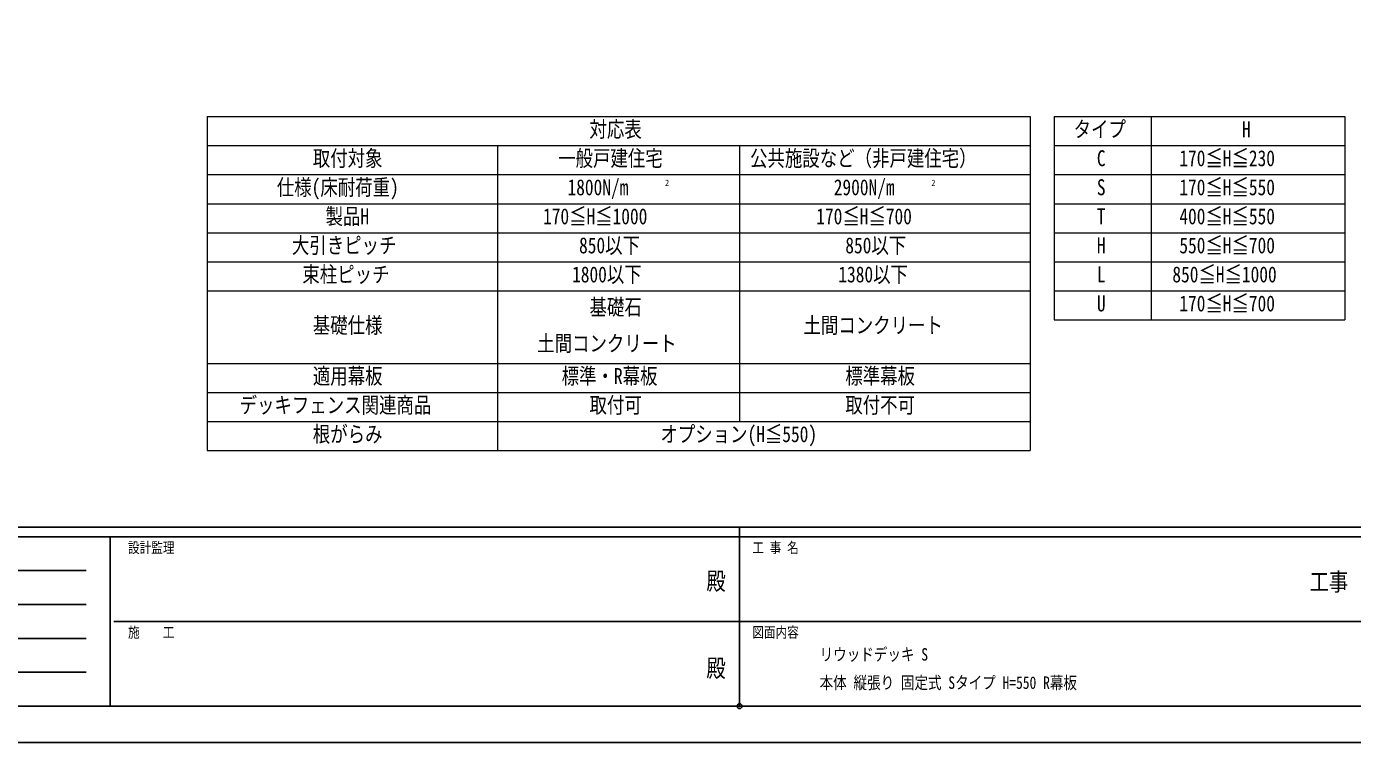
# Model space of a CAD drawing. Units: millimetres, scale not verified. Extents: x -4205 to 4205, y -2970 to 2970.
# Drawn here: x -1478 to 1261, y -2970 to -1491 of the extents above; entities that cross this region are included whole.
import ezdxf
from ezdxf.enums import TextEntityAlignment as Align

# ---------------------------------------------------------------- set-up
doc = ezdxf.new("R2010")
doc.units = ezdxf.units.MM
doc.header["$LTSCALE"] = 20
doc.header["$PDMODE"] = 32
doc.header["$PDSIZE"] = 10
doc.layers.add('0-1_TABLE1', color=7, linetype='Continuous', lineweight=18)
doc.layers.add('0-2_USER1', color=3, linetype='Continuous')
doc.layers.add('0-7_YKK_ZWAK', color=7, linetype='Continuous')
doc.styles.add('ＭＳ ゴシック', font='')
doc.styles.get('ＭＳ ゴシック').set_extended_font_data('MS Gothic')

msp = doc.modelspace()

# ---------------------------------------------------------------- linework, layer by layer
at = {"layer": '0-1_TABLE1'}
for p, q in [((-1105, -1676.8), (595, -1676.8)), ((595, -1676.8), (595, -2366.8)), ((645, -1676.8), (1245, -1676.8)), ((1245, -1676.8), (1245, -2096.8)), ((-1105, -1736.8), (595, -1736.8)), ((-5, -1736.8), (-5, -2306.8)), ((645, -1736.8), (1245, -1736.8)), ((645, -1796.8), (1245, -1796.8)), ((645, -1856.8), (1245, -1856.8)), ((-1105, -1916.8), (595, -1916.8)), ((645, -1916.8), (1245, -1916.8)), ((-1105, -1976.8), (595, -1976.8)), ((645, -1976.8), (1245, -1976.8)), ((-1105, -2036.8), (595, -2036.8)), ((645, -2036.8), (1245, -2036.8)), ((645, -2096.8), (1245, -2096.8)), ((-1105, -2186.8), (595, -2186.8)), ((-1105, -2246.8), (595, -2246.8)), ((-1105, -2306.8), (595, -2306.8)), ((-1105, -2366.8), (595, -2366.8))]:
    msp.add_line(p, q, dxfattribs=at)
for points in [[(-1105, -1676.8), (-1105, -1736.8), (-1105, -1856.8), (-1105, -2366.8)], [(645, -1676.8), (645, -1736.8), (645, -1856.8), (645, -2096.8)], [(845, -1676.8), (845, -1736.8), (845, -1856.8), (845, -2096.8)], [(-505, -1736.8), (-505, -1856.8), (-505, -2366.8)], [(-1105, -1796.8), (-505, -1796.8), (595, -1796.8)], [(-1105, -1856.8), (-505, -1856.8), (595, -1856.8)]]:
    msp.add_lwpolyline(points, dxfattribs=at)
at = {"layer": '0-7_YKK_ZWAK'}
for p, q in [((3895.02, -2525), (-3904.98, -2525)), ((-1304.98, -2545), (-3904.98, -2545)), ((-1304.98, -2545), (-1304.98, -2895)), ((-4.98, -2545), (-1304.98, -2545)), ((-4.98, -2525), (-4.98, -2895)), ((1295.02, -2545), (-4.98, -2545)), ((-3862.48, -2615), (-1354.98, -2615)), ((-3862.48, -2685), (-1354.98, -2685)), ((-1297.48, -2720), (-4.98, -2720)), ((-4.98, -2720), (1295.02, -2720)), ((-3862.48, -2755), (-1354.98, -2755)), ((-3862.48, -2825), (-1354.98, -2825)), ((-3904.98, -2895), (-1304.98, -2895)), ((-1304.98, -2895), (-4.98, -2895)), ((-4.98, -2895), (1295.02, -2895))]:
    msp.add_line(p, q, dxfattribs=at)
msp.add_lwpolyline([(-4205, -2970), (4205, -2970), (4205, 2970), (-4205, 2970)], close=True, dxfattribs=at)
msp.add_point((-4.98, -2895), dxfattribs=at)

# ---------------------------------------------------------------- texts
at = {"layer": '0-1_TABLE1', "style": 'ＭＳ ゴシック', "width": 0.8}
for s, height, p in [('対応表', 32.99, (-315, -1729.3)), ('タイプ', 32.99, (685, -1729.3)), ('H', 32.99, (1033, -1729.3)), ('取付対象', 32.99, (-886.6, -1789.3)), ('一般戸建住宅', 32.99, (-379.8, -1789.3)), ('公共施設など（非戸建住宅）', 32.99, (16.6, -1789.3)), ('C', 32.99, (733, -1789.3)), ('170≦H≦230', 32.99, (903.4, -1789.3)), ('仕様(床耐荷重)', 32.99, (-961, -1849.3)), ('1800N/m', 32.99, (-360.47, -1849.3)), ('2', 12.83, (-158.87, -1823.89)), ('2900N/m', 32.99, (189.53, -1849.3)), ('2', 12.83, (391.13, -1823.89)), ('S', 32.99, (733, -1849.3)), ('170≦H≦550', 32.99, (903.4, -1849.3)), ('製品H', 32.99, (-860.2, -1909.3)), ('170≦H≦1000', 32.99, (-411, -1909.3)), ('170≦H≦700', 32.99, (153.4, -1909.3)), ('400≦H≦550', 32.99, (903.4, -1909.3)), ('T', 32.99, (733, -1909.3)), ('大引きピッチ', 32.99, (-929.8, -1969.3)), ('850以下', 32.99, (-336.6, -1969.3)), ('850以下', 32.99, (213.4, -1969.3)), ('H', 32.99, (733, -1969.3)), ('550≦H≦700', 32.99, (903.4, -1969.3)), ('束柱ピッチ', 32.99, (-908.2, -2029.3)), ('1800以下', 32.99, (-351, -2029.3)), ('1380以下', 32.99, (199, -2029.3)), ('L', 32.99, (733, -2029.3)), ('850≦H≦1000', 32.99, (889, -2029.3)), ('基礎石', 32.99, (-315, -2096.8)), ('U', 32.99, (733, -2089.3)), ('170≦H≦700', 32.99, (903.4, -2089.3)), ('基礎仕様', 32.99, (-886.6, -2134.3)), ('土間コンクリート', 32.99, (127, -2134.3)), ('土間コンクリート', 32.99, (-423, -2171.8)), ('適用幕板', 32.99, (-886.6, -2239.3)), ('標準・R幕板', 32.99, (-372.6, -2239.3)), ('標準幕板', 32.99, (213.4, -2239.3)), ('デッキフェンス関連商品', 32.99, (-1037.8, -2299.3)), ('取付可', 32.99, (-315, -2299.3)), ('取付不可', 32.99, (213.4, -2299.3)), ('根がらみ', 32.99, (-886.6, -2359.3)), ('オプション(H≦550)', 32.99, (-168.6, -2359.3))]:
    msp.add_text(s, height=height, dxfattribs=at).set_placement(p, align=Align.BOTTOM_LEFT)
at = {"layer": '0-2_USER1', "style": 'ＭＳ ゴシック', "width": 0.8}
for s, p in [('リウッドデッキ S', (160.31, -2808.57)), ('本体 縦張り 固定式 Sタイプ H=550 R幕板', (160.31, -2866.91))]:
    msp.add_text(s, height=25.66, dxfattribs=at).set_placement(p, align=Align.BOTTOM_LEFT)
at = {"layer": '0-7_YKK_ZWAK', "style": 'ＭＳ ゴシック', "width": 0.8}
for s, height, p in [('設計監理', 21.99, (-1268.31, -2585)), ('工 事 名', 21.99, (21.27, -2585)), ('殿', 36.66, (-73.67, -2665.83)), ('工事', 36.66, (1172.33, -2667.46)), ('施\u3000\u3000工', 21.99, (-1268.31, -2760)), ('図面内容', 21.99, (21.27, -2760)), ('殿', 36.66, (-73.67, -2845.83))]:
    msp.add_text(s, height=height, dxfattribs=at).set_placement(p, align=Align.BOTTOM_LEFT)

doc.saveas('drawing.dxf')
